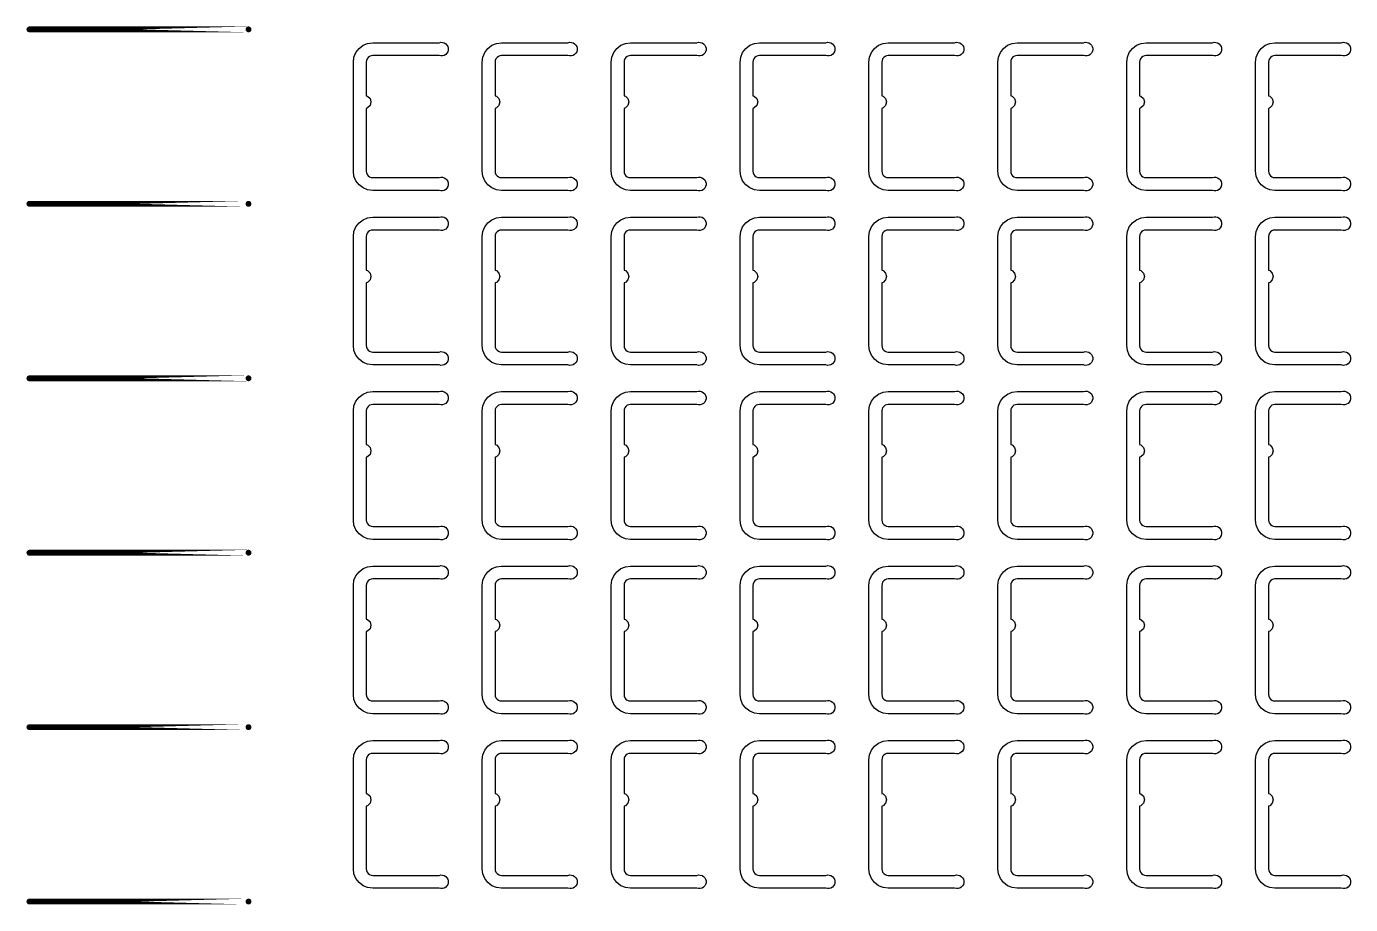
# Model space of a CAD drawing. Extents: x 11 to 212, y 11 to 212.
# Drawn here: x 46.96 to 65.09, y 137.43 to 149.45 of the extents above; entities that cross this region are included whole.
import ezdxf

# ---------------------------------------------------------------- set-up
doc = ezdxf.new("R2010")
doc.units = 0
doc.layers.get('0').update_dxf_attribs({"linetype": 'continuous'})
doc.layers.add('L4', color=7, linetype='continuous')

# ---------------------------------------------------------------- blocks, each defined once
blk = doc.blocks.new('cutlineendpoint')
at = {"const_width": 0.04}
blk.add_lwpolyline([(-0.02, 0, 1), (0.02, 0, 1)], format="xyb", close=True, dxfattribs=at)

msp = doc.modelspace()

# ---------------------------------------------------------------- linework, layer by layer
at = {"layer": 'L4', "const_width": 0.08}
for points in [[(50, 149.412), (47, 149.412)], [(50, 147.024), (47, 147.024)], [(50, 144.635), (47, 144.635)], [(50, 142.247), (47, 142.247)], [(50, 139.859), (47, 139.859)], [(50, 137.471), (47, 137.471)]]:
    msp.add_lwpolyline(points, close=True, dxfattribs=at)
at = {"layer": 'L4'}
for points in [[(52.608, 147.382), (52.632, 147.388), (52.656, 147.387), (52.679, 147.38), (52.7, 147.368), (52.717, 147.35), (52.728, 147.329), (52.735, 147.306), (52.735, 147.282), (52.728, 147.259), (52.717, 147.238), (52.7, 147.22), (52.679, 147.208), (52.656, 147.201), (52.632, 147.2), (52.608, 147.206), (51.7, 147.206), (51.631, 147.215), (51.568, 147.241), (51.513, 147.283), (51.471, 147.338), (51.444, 147.402), (51.435, 147.471), (51.435, 148.965), (51.444, 149.033), (51.471, 149.097), (51.513, 149.152), (51.568, 149.194), (51.631, 149.22), (51.7, 149.229), (52.608, 149.229), (52.632, 149.235), (52.656, 149.234), (52.679, 149.227), (52.7, 149.215), (52.717, 149.198), (52.728, 149.177), (52.735, 149.153), (52.735, 149.129), (52.728, 149.106), (52.717, 149.085), (52.7, 149.068), (52.679, 149.055), (52.656, 149.048), (52.632, 149.048), (52.608, 149.053), (51.7, 149.053), (51.677, 149.05), (51.656, 149.041), (51.638, 149.027), (51.624, 149.009), (51.615, 148.988), (51.612, 148.965), (51.612, 148.504), (51.629, 148.499), (51.664, 148.465), (51.676, 148.418), (51.664, 148.371), (51.629, 148.336), (51.612, 148.331), (51.612, 147.471), (51.615, 147.448), (51.624, 147.426), (51.638, 147.408), (51.656, 147.394), (51.677, 147.385), (51.7, 147.382)], [(54.373, 147.382), (54.397, 147.388), (54.421, 147.387), (54.444, 147.38), (54.464, 147.368), (54.481, 147.35), (54.493, 147.329), (54.499, 147.306), (54.499, 147.282), (54.493, 147.259), (54.481, 147.238), (54.464, 147.22), (54.444, 147.208), (54.421, 147.201), (54.397, 147.2), (54.373, 147.206), (53.465, 147.206), (53.396, 147.215), (53.332, 147.241), (53.278, 147.283), (53.235, 147.338), (53.209, 147.402), (53.2, 147.471), (53.2, 148.965), (53.209, 149.033), (53.235, 149.097), (53.278, 149.152), (53.332, 149.194), (53.396, 149.22), (53.465, 149.229), (54.373, 149.229), (54.397, 149.235), (54.421, 149.234), (54.444, 149.227), (54.464, 149.215), (54.481, 149.198), (54.493, 149.177), (54.499, 149.153), (54.499, 149.129), (54.493, 149.106), (54.481, 149.085), (54.464, 149.068), (54.444, 149.055), (54.421, 149.048), (54.397, 149.048), (54.373, 149.053), (53.465, 149.053), (53.442, 149.05), (53.421, 149.041), (53.402, 149.027), (53.388, 149.009), (53.379, 148.988), (53.376, 148.965), (53.376, 148.504), (53.394, 148.499), (53.429, 148.465), (53.441, 148.418), (53.429, 148.371), (53.394, 148.336), (53.376, 148.331), (53.376, 147.471), (53.379, 147.448), (53.388, 147.426), (53.402, 147.408), (53.421, 147.394), (53.442, 147.385), (53.465, 147.382)], [(56.138, 147.382), (56.161, 147.388), (56.185, 147.387), (56.209, 147.38), (56.229, 147.368), (56.246, 147.35), (56.258, 147.329), (56.264, 147.306), (56.264, 147.282), (56.258, 147.259), (56.246, 147.238), (56.229, 147.22), (56.209, 147.208), (56.185, 147.201), (56.161, 147.2), (56.138, 147.206), (55.229, 147.206), (55.161, 147.215), (55.097, 147.241), (55.042, 147.283), (55, 147.338), (54.974, 147.402), (54.965, 147.471), (54.965, 148.965), (54.974, 149.033), (55, 149.097), (55.042, 149.152), (55.097, 149.194), (55.161, 149.22), (55.229, 149.229), (56.138, 149.229), (56.161, 149.235), (56.185, 149.234), (56.209, 149.227), (56.229, 149.215), (56.246, 149.198), (56.258, 149.177), (56.264, 149.153), (56.264, 149.129), (56.258, 149.106), (56.246, 149.085), (56.229, 149.068), (56.209, 149.055), (56.185, 149.048), (56.161, 149.048), (56.138, 149.053), (55.229, 149.053), (55.207, 149.05), (55.185, 149.041), (55.167, 149.027), (55.153, 149.009), (55.144, 148.988), (55.141, 148.965), (55.141, 148.504), (55.159, 148.499), (55.193, 148.465), (55.206, 148.418), (55.193, 148.371), (55.159, 148.336), (55.141, 148.331), (55.141, 147.471), (55.144, 147.448), (55.153, 147.426), (55.167, 147.408), (55.185, 147.394), (55.207, 147.385), (55.229, 147.382)], [(57.903, 147.382), (57.926, 147.388), (57.95, 147.387), (57.973, 147.38), (57.994, 147.368), (58.011, 147.35), (58.023, 147.329), (58.029, 147.306), (58.029, 147.282), (58.023, 147.259), (58.011, 147.238), (57.994, 147.22), (57.973, 147.208), (57.95, 147.201), (57.926, 147.2), (57.903, 147.206), (56.994, 147.206), (56.926, 147.215), (56.862, 147.241), (56.807, 147.283), (56.765, 147.338), (56.738, 147.402), (56.729, 147.471), (56.729, 148.965), (56.738, 149.033), (56.765, 149.097), (56.807, 149.152), (56.862, 149.194), (56.926, 149.22), (56.994, 149.229), (57.903, 149.229), (57.926, 149.235), (57.95, 149.234), (57.973, 149.227), (57.994, 149.215), (58.011, 149.198), (58.023, 149.177), (58.029, 149.153), (58.029, 149.129), (58.023, 149.106), (58.011, 149.085), (57.994, 149.068), (57.973, 149.055), (57.95, 149.048), (57.926, 149.048), (57.903, 149.053), (56.994, 149.053), (56.971, 149.05), (56.95, 149.041), (56.932, 149.027), (56.918, 149.009), (56.909, 148.988), (56.906, 148.965), (56.906, 148.504), (56.924, 148.499), (56.958, 148.465), (56.971, 148.418), (56.958, 148.371), (56.924, 148.336), (56.906, 148.331), (56.906, 147.471), (56.909, 147.448), (56.918, 147.426), (56.932, 147.408), (56.95, 147.394), (56.971, 147.385), (56.994, 147.382)], [(59.667, 147.382), (59.691, 147.388), (59.715, 147.387), (59.738, 147.38), (59.759, 147.368), (59.775, 147.35), (59.787, 147.329), (59.793, 147.306), (59.793, 147.282), (59.787, 147.259), (59.775, 147.238), (59.759, 147.22), (59.738, 147.208), (59.715, 147.201), (59.691, 147.2), (59.667, 147.206), (58.759, 147.206), (58.69, 147.215), (58.626, 147.241), (58.572, 147.283), (58.53, 147.338), (58.503, 147.402), (58.494, 147.471), (58.494, 148.965), (58.503, 149.033), (58.53, 149.097), (58.572, 149.152), (58.626, 149.194), (58.69, 149.22), (58.759, 149.229), (59.667, 149.229), (59.691, 149.235), (59.715, 149.234), (59.738, 149.227), (59.759, 149.215), (59.775, 149.198), (59.787, 149.177), (59.793, 149.153), (59.793, 149.129), (59.787, 149.106), (59.775, 149.085), (59.759, 149.068), (59.738, 149.055), (59.715, 149.048), (59.691, 149.048), (59.667, 149.053), (58.759, 149.053), (58.736, 149.05), (58.715, 149.041), (58.696, 149.027), (58.682, 149.009), (58.674, 148.988), (58.671, 148.965), (58.671, 148.504), (58.688, 148.499), (58.723, 148.465), (58.735, 148.418), (58.723, 148.371), (58.688, 148.336), (58.671, 148.331), (58.671, 147.471), (58.674, 147.448), (58.682, 147.426), (58.696, 147.408), (58.715, 147.394), (58.736, 147.385), (58.759, 147.382)], [(61.432, 147.382), (61.455, 147.388), (61.48, 147.387), (61.503, 147.38), (61.523, 147.368), (61.54, 147.35), (61.552, 147.329), (61.558, 147.306), (61.558, 147.282), (61.552, 147.259), (61.54, 147.238), (61.523, 147.22), (61.503, 147.208), (61.48, 147.201), (61.455, 147.2), (61.432, 147.206), (60.524, 147.206), (60.455, 147.215), (60.391, 147.241), (60.336, 147.283), (60.294, 147.338), (60.268, 147.402), (60.259, 147.471), (60.259, 148.965), (60.268, 149.033), (60.294, 149.097), (60.336, 149.152), (60.391, 149.194), (60.455, 149.22), (60.524, 149.229), (61.432, 149.229), (61.455, 149.235), (61.48, 149.234), (61.503, 149.227), (61.523, 149.215), (61.54, 149.198), (61.552, 149.177), (61.558, 149.153), (61.558, 149.129), (61.552, 149.106), (61.54, 149.085), (61.523, 149.068), (61.503, 149.055), (61.48, 149.048), (61.455, 149.048), (61.432, 149.053), (60.524, 149.053), (60.501, 149.05), (60.479, 149.041), (60.461, 149.027), (60.447, 149.009), (60.438, 148.988), (60.435, 148.965), (60.435, 148.504), (60.453, 148.499), (60.487, 148.465), (60.5, 148.418), (60.487, 148.371), (60.453, 148.336), (60.435, 148.331), (60.435, 147.471), (60.438, 147.448), (60.447, 147.426), (60.461, 147.408), (60.479, 147.394), (60.501, 147.385), (60.524, 147.382)], [(63.197, 147.382), (63.22, 147.388), (63.244, 147.387), (63.267, 147.38), (63.288, 147.368), (63.305, 147.35), (63.317, 147.329), (63.323, 147.306), (63.323, 147.282), (63.317, 147.259), (63.305, 147.238), (63.288, 147.22), (63.267, 147.208), (63.244, 147.201), (63.22, 147.2), (63.197, 147.206), (62.288, 147.206), (62.22, 147.215), (62.156, 147.241), (62.101, 147.283), (62.059, 147.338), (62.033, 147.402), (62.024, 147.471), (62.024, 148.965), (62.033, 149.033), (62.059, 149.097), (62.101, 149.152), (62.156, 149.194), (62.22, 149.22), (62.288, 149.229), (63.197, 149.229), (63.22, 149.235), (63.244, 149.234), (63.267, 149.227), (63.288, 149.215), (63.305, 149.198), (63.317, 149.177), (63.323, 149.153), (63.323, 149.129), (63.317, 149.106), (63.305, 149.085), (63.288, 149.068), (63.267, 149.055), (63.244, 149.048), (63.22, 149.048), (63.197, 149.053), (62.288, 149.053), (62.265, 149.05), (62.244, 149.041), (62.226, 149.027), (62.212, 149.009), (62.203, 148.988), (62.2, 148.965), (62.2, 148.504), (62.218, 148.499), (62.252, 148.465), (62.265, 148.418), (62.252, 148.371), (62.218, 148.336), (62.2, 148.331), (62.2, 147.471), (62.203, 147.448), (62.212, 147.426), (62.226, 147.408), (62.244, 147.394), (62.265, 147.385), (62.288, 147.382)], [(64.961, 147.382), (64.985, 147.388), (65.009, 147.387), (65.032, 147.38), (65.053, 147.368), (65.069, 147.35), (65.081, 147.329), (65.087, 147.306), (65.087, 147.282), (65.081, 147.259), (65.069, 147.238), (65.053, 147.22), (65.032, 147.208), (65.009, 147.201), (64.985, 147.2), (64.961, 147.206), (64.053, 147.206), (63.984, 147.215), (63.921, 147.241), (63.866, 147.283), (63.824, 147.338), (63.797, 147.402), (63.788, 147.471), (63.788, 148.965), (63.797, 149.033), (63.824, 149.097), (63.866, 149.152), (63.921, 149.194), (63.984, 149.22), (64.053, 149.229), (64.961, 149.229), (64.985, 149.235), (65.009, 149.234), (65.032, 149.227), (65.053, 149.215), (65.069, 149.198), (65.081, 149.177), (65.087, 149.153), (65.087, 149.129), (65.081, 149.106), (65.069, 149.085), (65.053, 149.068), (65.032, 149.055), (65.009, 149.048), (64.985, 149.048), (64.961, 149.053), (64.053, 149.053), (64.03, 149.05), (64.009, 149.041), (63.991, 149.027), (63.977, 149.009), (63.968, 148.988), (63.965, 148.965), (63.965, 148.504), (63.982, 148.499), (64.017, 148.465), (64.029, 148.418), (64.017, 148.371), (63.982, 148.336), (63.965, 148.331), (63.965, 147.471), (63.968, 147.448), (63.977, 147.426), (63.991, 147.408), (64.009, 147.394), (64.03, 147.385), (64.053, 147.382)], [(52.608, 144.994), (52.632, 145), (52.656, 144.999), (52.679, 144.992), (52.7, 144.98), (52.717, 144.962), (52.728, 144.941), (52.735, 144.918), (52.735, 144.894), (52.728, 144.871), (52.717, 144.85), (52.7, 144.832), (52.679, 144.82), (52.656, 144.813), (52.632, 144.812), (52.608, 144.818), (51.7, 144.818), (51.631, 144.827), (51.568, 144.853), (51.513, 144.895), (51.471, 144.95), (51.444, 145.014), (51.435, 145.082), (51.435, 146.576), (51.444, 146.645), (51.471, 146.709), (51.513, 146.764), (51.568, 146.806), (51.631, 146.832), (51.7, 146.841), (52.608, 146.841), (52.632, 146.847), (52.656, 146.846), (52.679, 146.839), (52.7, 146.827), (52.717, 146.809), (52.728, 146.788), (52.735, 146.765), (52.735, 146.741), (52.728, 146.718), (52.717, 146.697), (52.7, 146.679), (52.679, 146.667), (52.656, 146.66), (52.632, 146.659), (52.608, 146.665), (51.7, 146.665), (51.677, 146.662), (51.656, 146.653), (51.638, 146.639), (51.624, 146.621), (51.615, 146.599), (51.612, 146.576), (51.612, 146.116), (51.629, 146.111), (51.664, 146.076), (51.676, 146.029), (51.664, 145.982), (51.629, 145.948), (51.612, 145.943), (51.612, 145.082), (51.615, 145.06), (51.624, 145.038), (51.638, 145.02), (51.656, 145.006), (51.677, 144.997), (51.7, 144.994)], [(54.373, 144.994), (54.397, 145), (54.421, 144.999), (54.444, 144.992), (54.464, 144.98), (54.481, 144.962), (54.493, 144.941), (54.499, 144.918), (54.499, 144.894), (54.493, 144.871), (54.481, 144.85), (54.464, 144.832), (54.444, 144.82), (54.421, 144.813), (54.397, 144.812), (54.373, 144.818), (53.465, 144.818), (53.396, 144.827), (53.332, 144.853), (53.278, 144.895), (53.235, 144.95), (53.209, 145.014), (53.2, 145.082), (53.2, 146.576), (53.209, 146.645), (53.235, 146.709), (53.278, 146.764), (53.332, 146.806), (53.396, 146.832), (53.465, 146.841), (54.373, 146.841), (54.397, 146.847), (54.421, 146.846), (54.444, 146.839), (54.464, 146.827), (54.481, 146.809), (54.493, 146.788), (54.499, 146.765), (54.499, 146.741), (54.493, 146.718), (54.481, 146.697), (54.464, 146.679), (54.444, 146.667), (54.421, 146.66), (54.397, 146.659), (54.373, 146.665), (53.465, 146.665), (53.442, 146.662), (53.421, 146.653), (53.402, 146.639), (53.388, 146.621), (53.379, 146.599), (53.376, 146.576), (53.376, 146.116), (53.394, 146.111), (53.429, 146.076), (53.441, 146.029), (53.429, 145.982), (53.394, 145.948), (53.376, 145.943), (53.376, 145.082), (53.379, 145.06), (53.388, 145.038), (53.402, 145.02), (53.421, 145.006), (53.442, 144.997), (53.465, 144.994)], [(56.138, 144.994), (56.161, 145), (56.185, 144.999), (56.209, 144.992), (56.229, 144.98), (56.246, 144.962), (56.258, 144.941), (56.264, 144.918), (56.264, 144.894), (56.258, 144.871), (56.246, 144.85), (56.229, 144.832), (56.209, 144.82), (56.185, 144.813), (56.161, 144.812), (56.138, 144.818), (55.229, 144.818), (55.161, 144.827), (55.097, 144.853), (55.042, 144.895), (55, 144.95), (54.974, 145.014), (54.965, 145.082), (54.965, 146.576), (54.974, 146.645), (55, 146.709), (55.042, 146.764), (55.097, 146.806), (55.161, 146.832), (55.229, 146.841), (56.138, 146.841), (56.161, 146.847), (56.185, 146.846), (56.209, 146.839), (56.229, 146.827), (56.246, 146.809), (56.258, 146.788), (56.264, 146.765), (56.264, 146.741), (56.258, 146.718), (56.246, 146.697), (56.229, 146.679), (56.209, 146.667), (56.185, 146.66), (56.161, 146.659), (56.138, 146.665), (55.229, 146.665), (55.207, 146.662), (55.185, 146.653), (55.167, 146.639), (55.153, 146.621), (55.144, 146.599), (55.141, 146.576), (55.141, 146.116), (55.159, 146.111), (55.193, 146.076), (55.206, 146.029), (55.193, 145.982), (55.159, 145.948), (55.141, 145.943), (55.141, 145.082), (55.144, 145.06), (55.153, 145.038), (55.167, 145.02), (55.185, 145.006), (55.207, 144.997), (55.229, 144.994)], [(57.903, 144.994), (57.926, 145), (57.95, 144.999), (57.973, 144.992), (57.994, 144.98), (58.011, 144.962), (58.023, 144.941), (58.029, 144.918), (58.029, 144.894), (58.023, 144.871), (58.011, 144.85), (57.994, 144.832), (57.973, 144.82), (57.95, 144.813), (57.926, 144.812), (57.903, 144.818), (56.994, 144.818), (56.926, 144.827), (56.862, 144.853), (56.807, 144.895), (56.765, 144.95), (56.738, 145.014), (56.729, 145.082), (56.729, 146.576), (56.738, 146.645), (56.765, 146.709), (56.807, 146.764), (56.862, 146.806), (56.926, 146.832), (56.994, 146.841), (57.903, 146.841), (57.926, 146.847), (57.95, 146.846), (57.973, 146.839), (57.994, 146.827), (58.011, 146.809), (58.023, 146.788), (58.029, 146.765), (58.029, 146.741), (58.023, 146.718), (58.011, 146.697), (57.994, 146.679), (57.973, 146.667), (57.95, 146.66), (57.926, 146.659), (57.903, 146.665), (56.994, 146.665), (56.971, 146.662), (56.95, 146.653), (56.932, 146.639), (56.918, 146.621), (56.909, 146.599), (56.906, 146.576), (56.906, 146.116), (56.924, 146.111), (56.958, 146.076), (56.971, 146.029), (56.958, 145.982), (56.924, 145.948), (56.906, 145.943), (56.906, 145.082), (56.909, 145.06), (56.918, 145.038), (56.932, 145.02), (56.95, 145.006), (56.971, 144.997), (56.994, 144.994)], [(59.667, 144.994), (59.691, 145), (59.715, 144.999), (59.738, 144.992), (59.759, 144.98), (59.775, 144.962), (59.787, 144.941), (59.793, 144.918), (59.793, 144.894), (59.787, 144.871), (59.775, 144.85), (59.759, 144.832), (59.738, 144.82), (59.715, 144.813), (59.691, 144.812), (59.667, 144.818), (58.759, 144.818), (58.69, 144.827), (58.626, 144.853), (58.572, 144.895), (58.53, 144.95), (58.503, 145.014), (58.494, 145.082), (58.494, 146.576), (58.503, 146.645), (58.53, 146.709), (58.572, 146.764), (58.626, 146.806), (58.69, 146.832), (58.759, 146.841), (59.667, 146.841), (59.691, 146.847), (59.715, 146.846), (59.738, 146.839), (59.759, 146.827), (59.775, 146.809), (59.787, 146.788), (59.793, 146.765), (59.793, 146.741), (59.787, 146.718), (59.775, 146.697), (59.759, 146.679), (59.738, 146.667), (59.715, 146.66), (59.691, 146.659), (59.667, 146.665), (58.759, 146.665), (58.736, 146.662), (58.715, 146.653), (58.696, 146.639), (58.682, 146.621), (58.674, 146.599), (58.671, 146.576), (58.671, 146.116), (58.688, 146.111), (58.723, 146.076), (58.735, 146.029), (58.723, 145.982), (58.688, 145.948), (58.671, 145.943), (58.671, 145.082), (58.674, 145.06), (58.682, 145.038), (58.696, 145.02), (58.715, 145.006), (58.736, 144.997), (58.759, 144.994)], [(61.432, 144.994), (61.455, 145), (61.48, 144.999), (61.503, 144.992), (61.523, 144.98), (61.54, 144.962), (61.552, 144.941), (61.558, 144.918), (61.558, 144.894), (61.552, 144.871), (61.54, 144.85), (61.523, 144.832), (61.503, 144.82), (61.48, 144.813), (61.455, 144.812), (61.432, 144.818), (60.524, 144.818), (60.455, 144.827), (60.391, 144.853), (60.336, 144.895), (60.294, 144.95), (60.268, 145.014), (60.259, 145.082), (60.259, 146.576), (60.268, 146.645), (60.294, 146.709), (60.336, 146.764), (60.391, 146.806), (60.455, 146.832), (60.524, 146.841), (61.432, 146.841), (61.455, 146.847), (61.48, 146.846), (61.503, 146.839), (61.523, 146.827), (61.54, 146.809), (61.552, 146.788), (61.558, 146.765), (61.558, 146.741), (61.552, 146.718), (61.54, 146.697), (61.523, 146.679), (61.503, 146.667), (61.48, 146.66), (61.455, 146.659), (61.432, 146.665), (60.524, 146.665), (60.501, 146.662), (60.479, 146.653), (60.461, 146.639), (60.447, 146.621), (60.438, 146.599), (60.435, 146.576), (60.435, 146.116), (60.453, 146.111), (60.487, 146.076), (60.5, 146.029), (60.487, 145.982), (60.453, 145.948), (60.435, 145.943), (60.435, 145.082), (60.438, 145.06), (60.447, 145.038), (60.461, 145.02), (60.479, 145.006), (60.501, 144.997), (60.524, 144.994)], [(63.197, 144.994), (63.22, 145), (63.244, 144.999), (63.267, 144.992), (63.288, 144.98), (63.305, 144.962), (63.317, 144.941), (63.323, 144.918), (63.323, 144.894), (63.317, 144.871), (63.305, 144.85), (63.288, 144.832), (63.267, 144.82), (63.244, 144.813), (63.22, 144.812), (63.197, 144.818), (62.288, 144.818), (62.22, 144.827), (62.156, 144.853), (62.101, 144.895), (62.059, 144.95), (62.033, 145.014), (62.024, 145.082), (62.024, 146.576), (62.033, 146.645), (62.059, 146.709), (62.101, 146.764), (62.156, 146.806), (62.22, 146.832), (62.288, 146.841), (63.197, 146.841), (63.22, 146.847), (63.244, 146.846), (63.267, 146.839), (63.288, 146.827), (63.305, 146.809), (63.317, 146.788), (63.323, 146.765), (63.323, 146.741), (63.317, 146.718), (63.305, 146.697), (63.288, 146.679), (63.267, 146.667), (63.244, 146.66), (63.22, 146.659), (63.197, 146.665), (62.288, 146.665), (62.265, 146.662), (62.244, 146.653), (62.226, 146.639), (62.212, 146.621), (62.203, 146.599), (62.2, 146.576), (62.2, 146.116), (62.218, 146.111), (62.252, 146.076), (62.265, 146.029), (62.252, 145.982), (62.218, 145.948), (62.2, 145.943), (62.2, 145.082), (62.203, 145.06), (62.212, 145.038), (62.226, 145.02), (62.244, 145.006), (62.265, 144.997), (62.288, 144.994)], [(64.961, 144.994), (64.985, 145), (65.009, 144.999), (65.032, 144.992), (65.053, 144.98), (65.069, 144.962), (65.081, 144.941), (65.087, 144.918), (65.087, 144.894), (65.081, 144.871), (65.069, 144.85), (65.053, 144.832), (65.032, 144.82), (65.009, 144.813), (64.985, 144.812), (64.961, 144.818), (64.053, 144.818), (63.984, 144.827), (63.921, 144.853), (63.866, 144.895), (63.824, 144.95), (63.797, 145.014), (63.788, 145.082), (63.788, 146.576), (63.797, 146.645), (63.824, 146.709), (63.866, 146.764), (63.921, 146.806), (63.984, 146.832), (64.053, 146.841), (64.961, 146.841), (64.985, 146.847), (65.009, 146.846), (65.032, 146.839), (65.053, 146.827), (65.069, 146.809), (65.081, 146.788), (65.087, 146.765), (65.087, 146.741), (65.081, 146.718), (65.069, 146.697), (65.053, 146.679), (65.032, 146.667), (65.009, 146.66), (64.985, 146.659), (64.961, 146.665), (64.053, 146.665), (64.03, 146.662), (64.009, 146.653), (63.991, 146.639), (63.977, 146.621), (63.968, 146.599), (63.965, 146.576), (63.965, 146.116), (63.982, 146.111), (64.017, 146.076), (64.029, 146.029), (64.017, 145.982), (63.982, 145.948), (63.965, 145.943), (63.965, 145.082), (63.968, 145.06), (63.977, 145.038), (63.991, 145.02), (64.009, 145.006), (64.03, 144.997), (64.053, 144.994)], [(52.608, 142.606), (52.632, 142.611), (52.656, 142.611), (52.679, 142.604), (52.7, 142.591), (52.717, 142.574), (52.728, 142.553), (52.735, 142.53), (52.735, 142.506), (52.728, 142.482), (52.717, 142.461), (52.7, 142.444), (52.679, 142.432), (52.656, 142.425), (52.632, 142.424), (52.608, 142.429), (51.7, 142.429), (51.631, 142.438), (51.568, 142.465), (51.513, 142.507), (51.471, 142.562), (51.444, 142.626), (51.435, 142.694), (51.435, 144.188), (51.444, 144.257), (51.471, 144.321), (51.513, 144.375), (51.568, 144.417), (51.631, 144.444), (51.7, 144.453), (52.608, 144.453), (52.632, 144.458), (52.656, 144.458), (52.679, 144.451), (52.7, 144.438), (52.717, 144.421), (52.728, 144.4), (52.735, 144.377), (52.735, 144.353), (52.728, 144.329), (52.717, 144.308), (52.7, 144.291), (52.679, 144.279), (52.656, 144.272), (52.632, 144.271), (52.608, 144.276), (51.7, 144.276), (51.677, 144.273), (51.656, 144.265), (51.638, 144.251), (51.624, 144.232), (51.615, 144.211), (51.612, 144.188), (51.612, 143.727), (51.629, 143.723), (51.664, 143.688), (51.676, 143.641), (51.664, 143.594), (51.629, 143.56), (51.612, 143.555), (51.612, 142.694), (51.615, 142.671), (51.624, 142.65), (51.638, 142.632), (51.656, 142.618), (51.677, 142.609), (51.7, 142.606)], [(54.373, 142.606), (54.397, 142.611), (54.421, 142.611), (54.444, 142.604), (54.464, 142.591), (54.481, 142.574), (54.493, 142.553), (54.499, 142.53), (54.499, 142.506), (54.493, 142.482), (54.481, 142.461), (54.464, 142.444), (54.444, 142.432), (54.421, 142.425), (54.397, 142.424), (54.373, 142.429), (53.465, 142.429), (53.396, 142.438), (53.332, 142.465), (53.278, 142.507), (53.235, 142.562), (53.209, 142.626), (53.2, 142.694), (53.2, 144.188), (53.209, 144.257), (53.235, 144.321), (53.278, 144.375), (53.332, 144.417), (53.396, 144.444), (53.465, 144.453), (54.373, 144.453), (54.397, 144.458), (54.421, 144.458), (54.444, 144.451), (54.464, 144.438), (54.481, 144.421), (54.493, 144.4), (54.499, 144.377), (54.499, 144.353), (54.493, 144.329), (54.481, 144.308), (54.464, 144.291), (54.444, 144.279), (54.421, 144.272), (54.397, 144.271), (54.373, 144.276), (53.465, 144.276), (53.442, 144.273), (53.421, 144.265), (53.402, 144.251), (53.388, 144.232), (53.379, 144.211), (53.376, 144.188), (53.376, 143.727), (53.394, 143.723), (53.429, 143.688), (53.441, 143.641), (53.429, 143.594), (53.394, 143.56), (53.376, 143.555), (53.376, 142.694), (53.379, 142.671), (53.388, 142.65), (53.402, 142.632), (53.421, 142.618), (53.442, 142.609), (53.465, 142.606)], [(56.138, 142.606), (56.161, 142.611), (56.185, 142.611), (56.209, 142.604), (56.229, 142.591), (56.246, 142.574), (56.258, 142.553), (56.264, 142.53), (56.264, 142.506), (56.258, 142.482), (56.246, 142.461), (56.229, 142.444), (56.209, 142.432), (56.185, 142.425), (56.161, 142.424), (56.138, 142.429), (55.229, 142.429), (55.161, 142.438), (55.097, 142.465), (55.042, 142.507), (55, 142.562), (54.974, 142.626), (54.965, 142.694), (54.965, 144.188), (54.974, 144.257), (55, 144.321), (55.042, 144.375), (55.097, 144.417), (55.161, 144.444), (55.229, 144.453), (56.138, 144.453), (56.161, 144.458), (56.185, 144.458), (56.209, 144.451), (56.229, 144.438), (56.246, 144.421), (56.258, 144.4), (56.264, 144.377), (56.264, 144.353), (56.258, 144.329), (56.246, 144.308), (56.229, 144.291), (56.209, 144.279), (56.185, 144.272), (56.161, 144.271), (56.138, 144.276), (55.229, 144.276), (55.207, 144.273), (55.185, 144.265), (55.167, 144.251), (55.153, 144.232), (55.144, 144.211), (55.141, 144.188), (55.141, 143.727), (55.159, 143.723), (55.193, 143.688), (55.206, 143.641), (55.193, 143.594), (55.159, 143.56), (55.141, 143.555), (55.141, 142.694), (55.144, 142.671), (55.153, 142.65), (55.167, 142.632), (55.185, 142.618), (55.207, 142.609), (55.229, 142.606)], [(57.903, 142.606), (57.926, 142.611), (57.95, 142.611), (57.973, 142.604), (57.994, 142.591), (58.011, 142.574), (58.023, 142.553), (58.029, 142.53), (58.029, 142.506), (58.023, 142.482), (58.011, 142.461), (57.994, 142.444), (57.973, 142.432), (57.95, 142.425), (57.926, 142.424), (57.903, 142.429), (56.994, 142.429), (56.926, 142.438), (56.862, 142.465), (56.807, 142.507), (56.765, 142.562), (56.738, 142.626), (56.729, 142.694), (56.729, 144.188), (56.738, 144.257), (56.765, 144.321), (56.807, 144.375), (56.862, 144.417), (56.926, 144.444), (56.994, 144.453), (57.903, 144.453), (57.926, 144.458), (57.95, 144.458), (57.973, 144.451), (57.994, 144.438), (58.011, 144.421), (58.023, 144.4), (58.029, 144.377), (58.029, 144.353), (58.023, 144.329), (58.011, 144.308), (57.994, 144.291), (57.973, 144.279), (57.95, 144.272), (57.926, 144.271), (57.903, 144.276), (56.994, 144.276), (56.971, 144.273), (56.95, 144.265), (56.932, 144.251), (56.918, 144.232), (56.909, 144.211), (56.906, 144.188), (56.906, 143.727), (56.924, 143.723), (56.958, 143.688), (56.971, 143.641), (56.958, 143.594), (56.924, 143.56), (56.906, 143.555), (56.906, 142.694), (56.909, 142.671), (56.918, 142.65), (56.932, 142.632), (56.95, 142.618), (56.971, 142.609), (56.994, 142.606)], [(59.667, 142.606), (59.691, 142.611), (59.715, 142.611), (59.738, 142.604), (59.759, 142.591), (59.775, 142.574), (59.787, 142.553), (59.793, 142.53), (59.793, 142.506), (59.787, 142.482), (59.775, 142.461), (59.759, 142.444), (59.738, 142.432), (59.715, 142.425), (59.691, 142.424), (59.667, 142.429), (58.759, 142.429), (58.69, 142.438), (58.626, 142.465), (58.572, 142.507), (58.53, 142.562), (58.503, 142.626), (58.494, 142.694), (58.494, 144.188), (58.503, 144.257), (58.53, 144.321), (58.572, 144.375), (58.626, 144.417), (58.69, 144.444), (58.759, 144.453), (59.667, 144.453), (59.691, 144.458), (59.715, 144.458), (59.738, 144.451), (59.759, 144.438), (59.775, 144.421), (59.787, 144.4), (59.793, 144.377), (59.793, 144.353), (59.787, 144.329), (59.775, 144.308), (59.759, 144.291), (59.738, 144.279), (59.715, 144.272), (59.691, 144.271), (59.667, 144.276), (58.759, 144.276), (58.736, 144.273), (58.715, 144.265), (58.696, 144.251), (58.682, 144.232), (58.674, 144.211), (58.671, 144.188), (58.671, 143.727), (58.688, 143.723), (58.723, 143.688), (58.735, 143.641), (58.723, 143.594), (58.688, 143.56), (58.671, 143.555), (58.671, 142.694), (58.674, 142.671), (58.682, 142.65), (58.696, 142.632), (58.715, 142.618), (58.736, 142.609), (58.759, 142.606)], [(61.432, 142.606), (61.455, 142.611), (61.48, 142.611), (61.503, 142.604), (61.523, 142.591), (61.54, 142.574), (61.552, 142.553), (61.558, 142.53), (61.558, 142.506), (61.552, 142.482), (61.54, 142.461), (61.523, 142.444), (61.503, 142.432), (61.48, 142.425), (61.455, 142.424), (61.432, 142.429), (60.524, 142.429), (60.455, 142.438), (60.391, 142.465), (60.336, 142.507), (60.294, 142.562), (60.268, 142.626), (60.259, 142.694), (60.259, 144.188), (60.268, 144.257), (60.294, 144.321), (60.336, 144.375), (60.391, 144.417), (60.455, 144.444), (60.524, 144.453), (61.432, 144.453), (61.455, 144.458), (61.48, 144.458), (61.503, 144.451), (61.523, 144.438), (61.54, 144.421), (61.552, 144.4), (61.558, 144.377), (61.558, 144.353), (61.552, 144.329), (61.54, 144.308), (61.523, 144.291), (61.503, 144.279), (61.48, 144.272), (61.455, 144.271), (61.432, 144.276), (60.524, 144.276), (60.501, 144.273), (60.479, 144.265), (60.461, 144.251), (60.447, 144.232), (60.438, 144.211), (60.435, 144.188), (60.435, 143.727), (60.453, 143.723), (60.487, 143.688), (60.5, 143.641), (60.487, 143.594), (60.453, 143.56), (60.435, 143.555), (60.435, 142.694), (60.438, 142.671), (60.447, 142.65), (60.461, 142.632), (60.479, 142.618), (60.501, 142.609), (60.524, 142.606)], [(63.197, 142.606), (63.22, 142.611), (63.244, 142.611), (63.267, 142.604), (63.288, 142.591), (63.305, 142.574), (63.317, 142.553), (63.323, 142.53), (63.323, 142.506), (63.317, 142.482), (63.305, 142.461), (63.288, 142.444), (63.267, 142.432), (63.244, 142.425), (63.22, 142.424), (63.197, 142.429), (62.288, 142.429), (62.22, 142.438), (62.156, 142.465), (62.101, 142.507), (62.059, 142.562), (62.033, 142.626), (62.024, 142.694), (62.024, 144.188), (62.033, 144.257), (62.059, 144.321), (62.101, 144.375), (62.156, 144.417), (62.22, 144.444), (62.288, 144.453), (63.197, 144.453), (63.22, 144.458), (63.244, 144.458), (63.267, 144.451), (63.288, 144.438), (63.305, 144.421), (63.317, 144.4), (63.323, 144.377), (63.323, 144.353), (63.317, 144.329), (63.305, 144.308), (63.288, 144.291), (63.267, 144.279), (63.244, 144.272), (63.22, 144.271), (63.197, 144.276), (62.288, 144.276), (62.265, 144.273), (62.244, 144.265), (62.226, 144.251), (62.212, 144.232), (62.203, 144.211), (62.2, 144.188), (62.2, 143.727), (62.218, 143.723), (62.252, 143.688), (62.265, 143.641), (62.252, 143.594), (62.218, 143.56), (62.2, 143.555), (62.2, 142.694), (62.203, 142.671), (62.212, 142.65), (62.226, 142.632), (62.244, 142.618), (62.265, 142.609), (62.288, 142.606)], [(64.961, 142.606), (64.985, 142.611), (65.009, 142.611), (65.032, 142.604), (65.053, 142.591), (65.069, 142.574), (65.081, 142.553), (65.087, 142.53), (65.087, 142.506), (65.081, 142.482), (65.069, 142.461), (65.053, 142.444), (65.032, 142.432), (65.009, 142.425), (64.985, 142.424), (64.961, 142.429), (64.053, 142.429), (63.984, 142.438), (63.921, 142.465), (63.866, 142.507), (63.824, 142.562), (63.797, 142.626), (63.788, 142.694), (63.788, 144.188), (63.797, 144.257), (63.824, 144.321), (63.866, 144.375), (63.921, 144.417), (63.984, 144.444), (64.053, 144.453), (64.961, 144.453), (64.985, 144.458), (65.009, 144.458), (65.032, 144.451), (65.053, 144.438), (65.069, 144.421), (65.081, 144.4), (65.087, 144.377), (65.087, 144.353), (65.081, 144.329), (65.069, 144.308), (65.053, 144.291), (65.032, 144.279), (65.009, 144.272), (64.985, 144.271), (64.961, 144.276), (64.053, 144.276), (64.03, 144.273), (64.009, 144.265), (63.991, 144.251), (63.977, 144.232), (63.968, 144.211), (63.965, 144.188), (63.965, 143.727), (63.982, 143.723), (64.017, 143.688), (64.029, 143.641), (64.017, 143.594), (63.982, 143.56), (63.965, 143.555), (63.965, 142.694), (63.968, 142.671), (63.977, 142.65), (63.991, 142.632), (64.009, 142.618), (64.03, 142.609), (64.053, 142.606)], [(52.608, 140.218), (52.632, 140.223), (52.656, 140.222), (52.679, 140.216), (52.7, 140.203), (52.717, 140.186), (52.728, 140.165), (52.735, 140.141), (52.735, 140.117), (52.728, 140.094), (52.717, 140.073), (52.7, 140.056), (52.679, 140.043), (52.656, 140.036), (52.632, 140.036), (52.608, 140.041), (51.7, 140.041), (51.631, 140.05), (51.568, 140.077), (51.513, 140.119), (51.471, 140.174), (51.444, 140.237), (51.435, 140.306), (51.435, 141.8), (51.444, 141.869), (51.471, 141.932), (51.513, 141.987), (51.568, 142.029), (51.631, 142.056), (51.7, 142.065), (52.608, 142.065), (52.632, 142.07), (52.656, 142.069), (52.679, 142.063), (52.7, 142.05), (52.717, 142.033), (52.728, 142.012), (52.735, 141.989), (52.735, 141.964), (52.728, 141.941), (52.717, 141.92), (52.7, 141.903), (52.679, 141.89), (52.656, 141.884), (52.632, 141.883), (52.608, 141.888), (51.7, 141.888), (51.677, 141.885), (51.656, 141.876), (51.638, 141.862), (51.624, 141.844), (51.615, 141.823), (51.612, 141.8), (51.612, 141.339), (51.629, 141.334), (51.664, 141.3), (51.676, 141.253), (51.664, 141.206), (51.629, 141.171), (51.612, 141.167), (51.612, 140.306), (51.615, 140.283), (51.624, 140.262), (51.638, 140.243), (51.656, 140.229), (51.677, 140.221), (51.7, 140.218)], [(54.373, 140.218), (54.397, 140.223), (54.421, 140.222), (54.444, 140.216), (54.464, 140.203), (54.481, 140.186), (54.493, 140.165), (54.499, 140.141), (54.499, 140.117), (54.493, 140.094), (54.481, 140.073), (54.464, 140.056), (54.444, 140.043), (54.421, 140.036), (54.397, 140.036), (54.373, 140.041), (53.465, 140.041), (53.396, 140.05), (53.332, 140.077), (53.278, 140.119), (53.235, 140.174), (53.209, 140.237), (53.2, 140.306), (53.2, 141.8), (53.209, 141.869), (53.235, 141.932), (53.278, 141.987), (53.332, 142.029), (53.396, 142.056), (53.465, 142.065), (54.373, 142.065), (54.397, 142.07), (54.421, 142.069), (54.444, 142.063), (54.464, 142.05), (54.481, 142.033), (54.493, 142.012), (54.499, 141.989), (54.499, 141.964), (54.493, 141.941), (54.481, 141.92), (54.464, 141.903), (54.444, 141.89), (54.421, 141.884), (54.397, 141.883), (54.373, 141.888), (53.465, 141.888), (53.442, 141.885), (53.421, 141.876), (53.402, 141.862), (53.388, 141.844), (53.379, 141.823), (53.376, 141.8), (53.376, 141.339), (53.394, 141.334), (53.429, 141.3), (53.441, 141.253), (53.429, 141.206), (53.394, 141.171), (53.376, 141.167), (53.376, 140.306), (53.379, 140.283), (53.388, 140.262), (53.402, 140.243), (53.421, 140.229), (53.442, 140.221), (53.465, 140.218)], [(56.138, 140.218), (56.161, 140.223), (56.185, 140.222), (56.209, 140.216), (56.229, 140.203), (56.246, 140.186), (56.258, 140.165), (56.264, 140.141), (56.264, 140.117), (56.258, 140.094), (56.246, 140.073), (56.229, 140.056), (56.209, 140.043), (56.185, 140.036), (56.161, 140.036), (56.138, 140.041), (55.229, 140.041), (55.161, 140.05), (55.097, 140.077), (55.042, 140.119), (55, 140.174), (54.974, 140.237), (54.965, 140.306), (54.965, 141.8), (54.974, 141.869), (55, 141.932), (55.042, 141.987), (55.097, 142.029), (55.161, 142.056), (55.229, 142.065), (56.138, 142.065), (56.161, 142.07), (56.185, 142.069), (56.209, 142.063), (56.229, 142.05), (56.246, 142.033), (56.258, 142.012), (56.264, 141.989), (56.264, 141.964), (56.258, 141.941), (56.246, 141.92), (56.229, 141.903), (56.209, 141.89), (56.185, 141.884), (56.161, 141.883), (56.138, 141.888), (55.229, 141.888), (55.207, 141.885), (55.185, 141.876), (55.167, 141.862), (55.153, 141.844), (55.144, 141.823), (55.141, 141.8), (55.141, 141.339), (55.159, 141.334), (55.193, 141.3), (55.206, 141.253), (55.193, 141.206), (55.159, 141.171), (55.141, 141.167), (55.141, 140.306), (55.144, 140.283), (55.153, 140.262), (55.167, 140.243), (55.185, 140.229), (55.207, 140.221), (55.229, 140.218)], [(57.903, 140.218), (57.926, 140.223), (57.95, 140.222), (57.973, 140.216), (57.994, 140.203), (58.011, 140.186), (58.023, 140.165), (58.029, 140.141), (58.029, 140.117), (58.023, 140.094), (58.011, 140.073), (57.994, 140.056), (57.973, 140.043), (57.95, 140.036), (57.926, 140.036), (57.903, 140.041), (56.994, 140.041), (56.926, 140.05), (56.862, 140.077), (56.807, 140.119), (56.765, 140.174), (56.738, 140.237), (56.729, 140.306), (56.729, 141.8), (56.738, 141.869), (56.765, 141.932), (56.807, 141.987), (56.862, 142.029), (56.926, 142.056), (56.994, 142.065), (57.903, 142.065), (57.926, 142.07), (57.95, 142.069), (57.973, 142.063), (57.994, 142.05), (58.011, 142.033), (58.023, 142.012), (58.029, 141.989), (58.029, 141.964), (58.023, 141.941), (58.011, 141.92), (57.994, 141.903), (57.973, 141.89), (57.95, 141.884), (57.926, 141.883), (57.903, 141.888), (56.994, 141.888), (56.971, 141.885), (56.95, 141.876), (56.932, 141.862), (56.918, 141.844), (56.909, 141.823), (56.906, 141.8), (56.906, 141.339), (56.924, 141.334), (56.958, 141.3), (56.971, 141.253), (56.958, 141.206), (56.924, 141.171), (56.906, 141.167), (56.906, 140.306), (56.909, 140.283), (56.918, 140.262), (56.932, 140.243), (56.95, 140.229), (56.971, 140.221), (56.994, 140.218)], [(59.667, 140.218), (59.691, 140.223), (59.715, 140.222), (59.738, 140.216), (59.759, 140.203), (59.775, 140.186), (59.787, 140.165), (59.793, 140.141), (59.793, 140.117), (59.787, 140.094), (59.775, 140.073), (59.759, 140.056), (59.738, 140.043), (59.715, 140.036), (59.691, 140.036), (59.667, 140.041), (58.759, 140.041), (58.69, 140.05), (58.626, 140.077), (58.572, 140.119), (58.53, 140.174), (58.503, 140.237), (58.494, 140.306), (58.494, 141.8), (58.503, 141.869), (58.53, 141.932), (58.572, 141.987), (58.626, 142.029), (58.69, 142.056), (58.759, 142.065), (59.667, 142.065), (59.691, 142.07), (59.715, 142.069), (59.738, 142.063), (59.759, 142.05), (59.775, 142.033), (59.787, 142.012), (59.793, 141.989), (59.793, 141.964), (59.787, 141.941), (59.775, 141.92), (59.759, 141.903), (59.738, 141.89), (59.715, 141.884), (59.691, 141.883), (59.667, 141.888), (58.759, 141.888), (58.736, 141.885), (58.715, 141.876), (58.696, 141.862), (58.682, 141.844), (58.674, 141.823), (58.671, 141.8), (58.671, 141.339), (58.688, 141.334), (58.723, 141.3), (58.735, 141.253), (58.723, 141.206), (58.688, 141.171), (58.671, 141.167), (58.671, 140.306), (58.674, 140.283), (58.682, 140.262), (58.696, 140.243), (58.715, 140.229), (58.736, 140.221), (58.759, 140.218)], [(61.432, 140.218), (61.455, 140.223), (61.48, 140.222), (61.503, 140.216), (61.523, 140.203), (61.54, 140.186), (61.552, 140.165), (61.558, 140.141), (61.558, 140.117), (61.552, 140.094), (61.54, 140.073), (61.523, 140.056), (61.503, 140.043), (61.48, 140.036), (61.455, 140.036), (61.432, 140.041), (60.524, 140.041), (60.455, 140.05), (60.391, 140.077), (60.336, 140.119), (60.294, 140.174), (60.268, 140.237), (60.259, 140.306), (60.259, 141.8), (60.268, 141.869), (60.294, 141.932), (60.336, 141.987), (60.391, 142.029), (60.455, 142.056), (60.524, 142.065), (61.432, 142.065), (61.455, 142.07), (61.48, 142.069), (61.503, 142.063), (61.523, 142.05), (61.54, 142.033), (61.552, 142.012), (61.558, 141.989), (61.558, 141.964), (61.552, 141.941), (61.54, 141.92), (61.523, 141.903), (61.503, 141.89), (61.48, 141.884), (61.455, 141.883), (61.432, 141.888), (60.524, 141.888), (60.501, 141.885), (60.479, 141.876), (60.461, 141.862), (60.447, 141.844), (60.438, 141.823), (60.435, 141.8), (60.435, 141.339), (60.453, 141.334), (60.487, 141.3), (60.5, 141.253), (60.487, 141.206), (60.453, 141.171), (60.435, 141.167), (60.435, 140.306), (60.438, 140.283), (60.447, 140.262), (60.461, 140.243), (60.479, 140.229), (60.501, 140.221), (60.524, 140.218)], [(63.197, 140.218), (63.22, 140.223), (63.244, 140.222), (63.267, 140.216), (63.288, 140.203), (63.305, 140.186), (63.317, 140.165), (63.323, 140.141), (63.323, 140.117), (63.317, 140.094), (63.305, 140.073), (63.288, 140.056), (63.267, 140.043), (63.244, 140.036), (63.22, 140.036), (63.197, 140.041), (62.288, 140.041), (62.22, 140.05), (62.156, 140.077), (62.101, 140.119), (62.059, 140.174), (62.033, 140.237), (62.024, 140.306), (62.024, 141.8), (62.033, 141.869), (62.059, 141.932), (62.101, 141.987), (62.156, 142.029), (62.22, 142.056), (62.288, 142.065), (63.197, 142.065), (63.22, 142.07), (63.244, 142.069), (63.267, 142.063), (63.288, 142.05), (63.305, 142.033), (63.317, 142.012), (63.323, 141.989), (63.323, 141.964), (63.317, 141.941), (63.305, 141.92), (63.288, 141.903), (63.267, 141.89), (63.244, 141.884), (63.22, 141.883), (63.197, 141.888), (62.288, 141.888), (62.265, 141.885), (62.244, 141.876), (62.226, 141.862), (62.212, 141.844), (62.203, 141.823), (62.2, 141.8), (62.2, 141.339), (62.218, 141.334), (62.252, 141.3), (62.265, 141.253), (62.252, 141.206), (62.218, 141.171), (62.2, 141.167), (62.2, 140.306), (62.203, 140.283), (62.212, 140.262), (62.226, 140.243), (62.244, 140.229), (62.265, 140.221), (62.288, 140.218)], [(64.961, 140.218), (64.985, 140.223), (65.009, 140.222), (65.032, 140.216), (65.053, 140.203), (65.069, 140.186), (65.081, 140.165), (65.087, 140.141), (65.087, 140.117), (65.081, 140.094), (65.069, 140.073), (65.053, 140.056), (65.032, 140.043), (65.009, 140.036), (64.985, 140.036), (64.961, 140.041), (64.053, 140.041), (63.984, 140.05), (63.921, 140.077), (63.866, 140.119), (63.824, 140.174), (63.797, 140.237), (63.788, 140.306), (63.788, 141.8), (63.797, 141.869), (63.824, 141.932), (63.866, 141.987), (63.921, 142.029), (63.984, 142.056), (64.053, 142.065), (64.961, 142.065), (64.985, 142.07), (65.009, 142.069), (65.032, 142.063), (65.053, 142.05), (65.069, 142.033), (65.081, 142.012), (65.087, 141.989), (65.087, 141.964), (65.081, 141.941), (65.069, 141.92), (65.053, 141.903), (65.032, 141.89), (65.009, 141.884), (64.985, 141.883), (64.961, 141.888), (64.053, 141.888), (64.03, 141.885), (64.009, 141.876), (63.991, 141.862), (63.977, 141.844), (63.968, 141.823), (63.965, 141.8), (63.965, 141.339), (63.982, 141.334), (64.017, 141.3), (64.029, 141.253), (64.017, 141.206), (63.982, 141.171), (63.965, 141.167), (63.965, 140.306), (63.968, 140.283), (63.977, 140.262), (63.991, 140.243), (64.009, 140.229), (64.03, 140.221), (64.053, 140.218)], [(52.608, 137.829), (52.632, 137.835), (52.656, 137.834), (52.679, 137.827), (52.7, 137.815), (52.717, 137.798), (52.728, 137.777), (52.735, 137.753), (52.735, 137.729), (52.728, 137.706), (52.717, 137.685), (52.7, 137.668), (52.679, 137.655), (52.656, 137.648), (52.632, 137.648), (52.608, 137.653), (51.7, 137.653), (51.631, 137.662), (51.568, 137.688), (51.513, 137.73), (51.471, 137.785), (51.444, 137.849), (51.435, 137.918), (51.435, 139.412), (51.444, 139.48), (51.471, 139.544), (51.513, 139.599), (51.568, 139.641), (51.631, 139.667), (51.7, 139.676), (52.608, 139.676), (52.632, 139.682), (52.656, 139.681), (52.679, 139.674), (52.7, 139.662), (52.717, 139.645), (52.728, 139.624), (52.735, 139.6), (52.735, 139.576), (52.728, 139.553), (52.717, 139.532), (52.7, 139.515), (52.679, 139.502), (52.656, 139.495), (52.632, 139.495), (52.608, 139.5), (51.7, 139.5), (51.677, 139.497), (51.656, 139.488), (51.638, 139.474), (51.624, 139.456), (51.615, 139.435), (51.612, 139.412), (51.612, 138.951), (51.629, 138.946), (51.664, 138.912), (51.676, 138.865), (51.664, 138.818), (51.629, 138.783), (51.612, 138.778), (51.612, 137.918), (51.615, 137.895), (51.624, 137.874), (51.638, 137.855), (51.656, 137.841), (51.677, 137.832), (51.7, 137.829)], [(54.373, 137.829), (54.397, 137.835), (54.421, 137.834), (54.444, 137.827), (54.464, 137.815), (54.481, 137.798), (54.493, 137.777), (54.499, 137.753), (54.499, 137.729), (54.493, 137.706), (54.481, 137.685), (54.464, 137.668), (54.444, 137.655), (54.421, 137.648), (54.397, 137.648), (54.373, 137.653), (53.465, 137.653), (53.396, 137.662), (53.332, 137.688), (53.278, 137.73), (53.235, 137.785), (53.209, 137.849), (53.2, 137.918), (53.2, 139.412), (53.209, 139.48), (53.235, 139.544), (53.278, 139.599), (53.332, 139.641), (53.396, 139.667), (53.465, 139.676), (54.373, 139.676), (54.397, 139.682), (54.421, 139.681), (54.444, 139.674), (54.464, 139.662), (54.481, 139.645), (54.493, 139.624), (54.499, 139.6), (54.499, 139.576), (54.493, 139.553), (54.481, 139.532), (54.464, 139.515), (54.444, 139.502), (54.421, 139.495), (54.397, 139.495), (54.373, 139.5), (53.465, 139.5), (53.442, 139.497), (53.421, 139.488), (53.402, 139.474), (53.388, 139.456), (53.379, 139.435), (53.376, 139.412), (53.376, 138.951), (53.394, 138.946), (53.429, 138.912), (53.441, 138.865), (53.429, 138.818), (53.394, 138.783), (53.376, 138.778), (53.376, 137.918), (53.379, 137.895), (53.388, 137.874), (53.402, 137.855), (53.421, 137.841), (53.442, 137.832), (53.465, 137.829)], [(56.138, 137.829), (56.161, 137.835), (56.185, 137.834), (56.209, 137.827), (56.229, 137.815), (56.246, 137.798), (56.258, 137.777), (56.264, 137.753), (56.264, 137.729), (56.258, 137.706), (56.246, 137.685), (56.229, 137.668), (56.209, 137.655), (56.185, 137.648), (56.161, 137.648), (56.138, 137.653), (55.229, 137.653), (55.161, 137.662), (55.097, 137.688), (55.042, 137.73), (55, 137.785), (54.974, 137.849), (54.965, 137.918), (54.965, 139.412), (54.974, 139.48), (55, 139.544), (55.042, 139.599), (55.097, 139.641), (55.161, 139.667), (55.229, 139.676), (56.138, 139.676), (56.161, 139.682), (56.185, 139.681), (56.209, 139.674), (56.229, 139.662), (56.246, 139.645), (56.258, 139.624), (56.264, 139.6), (56.264, 139.576), (56.258, 139.553), (56.246, 139.532), (56.229, 139.515), (56.209, 139.502), (56.185, 139.495), (56.161, 139.495), (56.138, 139.5), (55.229, 139.5), (55.207, 139.497), (55.185, 139.488), (55.167, 139.474), (55.153, 139.456), (55.144, 139.435), (55.141, 139.412), (55.141, 138.951), (55.159, 138.946), (55.193, 138.912), (55.206, 138.865), (55.193, 138.818), (55.159, 138.783), (55.141, 138.778), (55.141, 137.918), (55.144, 137.895), (55.153, 137.874), (55.167, 137.855), (55.185, 137.841), (55.207, 137.832), (55.229, 137.829)], [(57.903, 137.829), (57.926, 137.835), (57.95, 137.834), (57.973, 137.827), (57.994, 137.815), (58.011, 137.798), (58.023, 137.777), (58.029, 137.753), (58.029, 137.729), (58.023, 137.706), (58.011, 137.685), (57.994, 137.668), (57.973, 137.655), (57.95, 137.648), (57.926, 137.648), (57.903, 137.653), (56.994, 137.653), (56.926, 137.662), (56.862, 137.688), (56.807, 137.73), (56.765, 137.785), (56.738, 137.849), (56.729, 137.918), (56.729, 139.412), (56.738, 139.48), (56.765, 139.544), (56.807, 139.599), (56.862, 139.641), (56.926, 139.667), (56.994, 139.676), (57.903, 139.676), (57.926, 139.682), (57.95, 139.681), (57.973, 139.674), (57.994, 139.662), (58.011, 139.645), (58.023, 139.624), (58.029, 139.6), (58.029, 139.576), (58.023, 139.553), (58.011, 139.532), (57.994, 139.515), (57.973, 139.502), (57.95, 139.495), (57.926, 139.495), (57.903, 139.5), (56.994, 139.5), (56.971, 139.497), (56.95, 139.488), (56.932, 139.474), (56.918, 139.456), (56.909, 139.435), (56.906, 139.412), (56.906, 138.951), (56.924, 138.946), (56.958, 138.912), (56.971, 138.865), (56.958, 138.818), (56.924, 138.783), (56.906, 138.778), (56.906, 137.918), (56.909, 137.895), (56.918, 137.874), (56.932, 137.855), (56.95, 137.841), (56.971, 137.832), (56.994, 137.829)], [(59.667, 137.829), (59.691, 137.835), (59.715, 137.834), (59.738, 137.827), (59.759, 137.815), (59.775, 137.798), (59.787, 137.777), (59.793, 137.753), (59.793, 137.729), (59.787, 137.706), (59.775, 137.685), (59.759, 137.668), (59.738, 137.655), (59.715, 137.648), (59.691, 137.648), (59.667, 137.653), (58.759, 137.653), (58.69, 137.662), (58.626, 137.688), (58.572, 137.73), (58.53, 137.785), (58.503, 137.849), (58.494, 137.918), (58.494, 139.412), (58.503, 139.48), (58.53, 139.544), (58.572, 139.599), (58.626, 139.641), (58.69, 139.667), (58.759, 139.676), (59.667, 139.676), (59.691, 139.682), (59.715, 139.681), (59.738, 139.674), (59.759, 139.662), (59.775, 139.645), (59.787, 139.624), (59.793, 139.6), (59.793, 139.576), (59.787, 139.553), (59.775, 139.532), (59.759, 139.515), (59.738, 139.502), (59.715, 139.495), (59.691, 139.495), (59.667, 139.5), (58.759, 139.5), (58.736, 139.497), (58.715, 139.488), (58.696, 139.474), (58.682, 139.456), (58.674, 139.435), (58.671, 139.412), (58.671, 138.951), (58.688, 138.946), (58.723, 138.912), (58.735, 138.865), (58.723, 138.818), (58.688, 138.783), (58.671, 138.778), (58.671, 137.918), (58.674, 137.895), (58.682, 137.874), (58.696, 137.855), (58.715, 137.841), (58.736, 137.832), (58.759, 137.829)], [(61.432, 137.829), (61.455, 137.835), (61.48, 137.834), (61.503, 137.827), (61.523, 137.815), (61.54, 137.798), (61.552, 137.777), (61.558, 137.753), (61.558, 137.729), (61.552, 137.706), (61.54, 137.685), (61.523, 137.668), (61.503, 137.655), (61.48, 137.648), (61.455, 137.648), (61.432, 137.653), (60.524, 137.653), (60.455, 137.662), (60.391, 137.688), (60.336, 137.73), (60.294, 137.785), (60.268, 137.849), (60.259, 137.918), (60.259, 139.412), (60.268, 139.48), (60.294, 139.544), (60.336, 139.599), (60.391, 139.641), (60.455, 139.667), (60.524, 139.676), (61.432, 139.676), (61.455, 139.682), (61.48, 139.681), (61.503, 139.674), (61.523, 139.662), (61.54, 139.645), (61.552, 139.624), (61.558, 139.6), (61.558, 139.576), (61.552, 139.553), (61.54, 139.532), (61.523, 139.515), (61.503, 139.502), (61.48, 139.495), (61.455, 139.495), (61.432, 139.5), (60.524, 139.5), (60.501, 139.497), (60.479, 139.488), (60.461, 139.474), (60.447, 139.456), (60.438, 139.435), (60.435, 139.412), (60.435, 138.951), (60.453, 138.946), (60.487, 138.912), (60.5, 138.865), (60.487, 138.818), (60.453, 138.783), (60.435, 138.778), (60.435, 137.918), (60.438, 137.895), (60.447, 137.874), (60.461, 137.855), (60.479, 137.841), (60.501, 137.832), (60.524, 137.829)], [(63.197, 137.829), (63.22, 137.835), (63.244, 137.834), (63.267, 137.827), (63.288, 137.815), (63.305, 137.798), (63.317, 137.777), (63.323, 137.753), (63.323, 137.729), (63.317, 137.706), (63.305, 137.685), (63.288, 137.668), (63.267, 137.655), (63.244, 137.648), (63.22, 137.648), (63.197, 137.653), (62.288, 137.653), (62.22, 137.662), (62.156, 137.688), (62.101, 137.73), (62.059, 137.785), (62.033, 137.849), (62.024, 137.918), (62.024, 139.412), (62.033, 139.48), (62.059, 139.544), (62.101, 139.599), (62.156, 139.641), (62.22, 139.667), (62.288, 139.676), (63.197, 139.676), (63.22, 139.682), (63.244, 139.681), (63.267, 139.674), (63.288, 139.662), (63.305, 139.645), (63.317, 139.624), (63.323, 139.6), (63.323, 139.576), (63.317, 139.553), (63.305, 139.532), (63.288, 139.515), (63.267, 139.502), (63.244, 139.495), (63.22, 139.495), (63.197, 139.5), (62.288, 139.5), (62.265, 139.497), (62.244, 139.488), (62.226, 139.474), (62.212, 139.456), (62.203, 139.435), (62.2, 139.412), (62.2, 138.951), (62.218, 138.946), (62.252, 138.912), (62.265, 138.865), (62.252, 138.818), (62.218, 138.783), (62.2, 138.778), (62.2, 137.918), (62.203, 137.895), (62.212, 137.874), (62.226, 137.855), (62.244, 137.841), (62.265, 137.832), (62.288, 137.829)], [(64.961, 137.829), (64.985, 137.835), (65.009, 137.834), (65.032, 137.827), (65.053, 137.815), (65.069, 137.798), (65.081, 137.777), (65.087, 137.753), (65.087, 137.729), (65.081, 137.706), (65.069, 137.685), (65.053, 137.668), (65.032, 137.655), (65.009, 137.648), (64.985, 137.648), (64.961, 137.653), (64.053, 137.653), (63.984, 137.662), (63.921, 137.688), (63.866, 137.73), (63.824, 137.785), (63.797, 137.849), (63.788, 137.918), (63.788, 139.412), (63.797, 139.48), (63.824, 139.544), (63.866, 139.599), (63.921, 139.641), (63.984, 139.667), (64.053, 139.676), (64.961, 139.676), (64.985, 139.682), (65.009, 139.681), (65.032, 139.674), (65.053, 139.662), (65.069, 139.645), (65.081, 139.624), (65.087, 139.6), (65.087, 139.576), (65.081, 139.553), (65.069, 139.532), (65.053, 139.515), (65.032, 139.502), (65.009, 139.495), (64.985, 139.495), (64.961, 139.5), (64.053, 139.5), (64.03, 139.497), (64.009, 139.488), (63.991, 139.474), (63.977, 139.456), (63.968, 139.435), (63.965, 139.412), (63.965, 138.951), (63.982, 138.946), (64.017, 138.912), (64.029, 138.865), (64.017, 138.818), (63.982, 138.783), (63.965, 138.778), (63.965, 137.918), (63.968, 137.895), (63.977, 137.874), (63.991, 137.855), (64.009, 137.841), (64.03, 137.832), (64.053, 137.829)]]:
    msp.add_lwpolyline(points, close=True, dxfattribs=at)

# ---------------------------------------------------------------- block references
for p in [(47, 149.412), (50, 149.412), (47, 147.024), (50, 147.024), (47, 144.635), (50, 144.635), (47, 142.247), (50, 142.247), (47, 139.859), (50, 139.859), (47, 137.471), (50, 137.471)]:
    msp.add_blockref('cutlineendpoint', p, dxfattribs=at)

doc.saveas('drawing.dxf')
